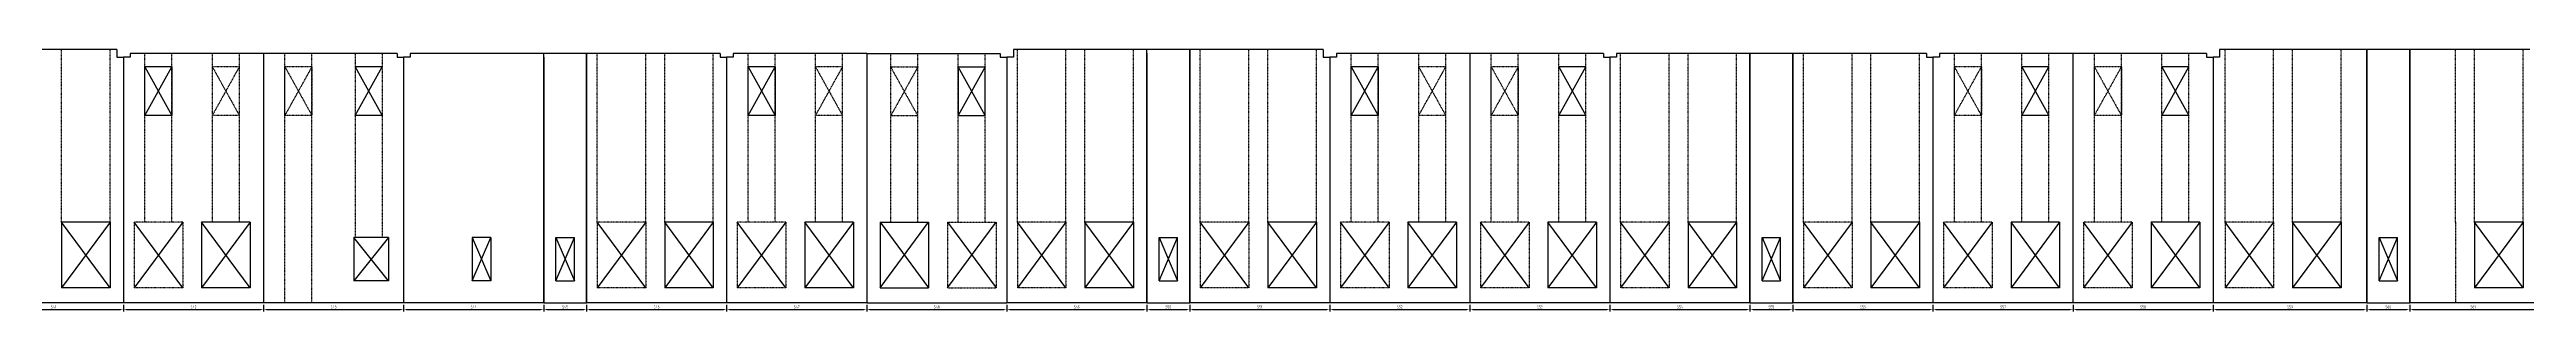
# Model space of a CAD drawing. Header units: inches. Extents: x -10781 to 50822, y -3854 to 38989.
# Drawn here: x 10683 to 16187, y 27182 to 27765 of the extents above; entities that cross this region are included whole.
import ezdxf

# ---------------------------------------------------------------- set-up
doc = ezdxf.new("R2010")
doc.units = ezdxf.units.IN
doc.header["$LTSCALE"] = 0.025
doc.header["$MEASUREMENT"] = 0
doc.linetypes.add('HIDDEN', pattern=[6, 3, -3])
doc.layers.get('Defpoints').update_dxf_attribs({"linetype": 'CONTINUOUS'})
for name, color, linetype in [('0-35', 3, 'CONTINUOUS'), ('0-50', 10, 'CONTINUOUS'), ('hidden', 7, 'HIDDEN')]:
    doc.layers.add(name, color=color, linetype=linetype)
doc.styles.add('AR', font='ARCHQUIK.shx', dxfattribs={"width": 0.8})
doc.dimstyles.new('CADS_DIM_48', dxfattribs={"dimscale": 48, "dimtxt": 0.09375, "dimasz": 0.09375, "dimexe": 0.0625, "dimexo": 0.0625, "dimgap": 0.09375, "dimtad": 0, "dimtih": 1, "dimtoh": 1, "dimzin": 1, "dimdsep": 46, "dimlunit": 4, "dimtxsty": 'AR', "dimblk": 'CLOSED', "dimcen": 0.1875, "dimadec": 0, "dimazin": 0, "dimtfac": 1, "dimtofl": 0, "dimtmove": 0, "dimatfit": 1, "dimldrblk": 'DOTBLANK', "dimfxl": 1, "dimtzin": 0, "dimarcsym": 0})

# ---------------------------------------------------------------- blocks, each defined once
blk = doc.blocks.new('*D333')
at = {"layer": '0-35', "color": 0, "lineweight": -2, "transparency": 16777216}
for p, q in [((10535.8, 27197.1), (10535.8, 27182.4)), ((10847.1, 27197.1), (10847.1, 27182.4)), ((10542.6, 27186.9), (10840.3, 27186.9))]:
    blk.add_line(p, q, dxfattribs=at)
at = {"layer": '0-35', "color": 0, "transparency": 16777216}
for points in [[(10542.6, 27188), (10542.6, 27185.8), (10535.8, 27186.9)], [(10840.3, 27188), (10840.3, 27185.8), (10847.1, 27186.9)]]:
    blk.add_solid(points, dxfattribs=at)
at = {"layer": 'Defpoints', "color": 0, "transparency": 16777216}
for p in [(10535.8, 27201.6), (10847.1, 27201.6), (10847.1, 27186.9)]:
    blk.add_point(p, dxfattribs=at)
at = {"layer": '0-35', "color": 0, "transparency": 16777216, "insert": (10691.4, 27192.5), "char_height": 6.75, "attachment_point": 5, "style": 'AR'}
blk.add_mtext('S41', dxfattribs=at)
blk = doc.blocks.new('_DotBlank')
at = {"layer": '0-35', "color": 0, "lineweight": -2}
blk.add_line((-0.5, 0), (-1, 0), dxfattribs=at)
blk.add_circle((0, 0), 0.5, dxfattribs=at)
blk = doc.blocks.new('*D334')
at = {"layer": '0-35', "color": 0, "lineweight": -2, "transparency": 16777216}
for p, q in [((10847.1, 27197.1), (10847.1, 27182.4)), ((11158.3, 27197.1), (11158.3, 27182.4)), ((10853.8, 27186.9), (11151.6, 27186.9))]:
    blk.add_line(p, q, dxfattribs=at)
at = {"layer": '0-35', "color": 0, "transparency": 16777216}
for points in [[(10853.8, 27188), (10853.8, 27185.8), (10847.1, 27186.9)], [(11151.6, 27188), (11151.6, 27185.8), (11158.3, 27186.9)]]:
    blk.add_solid(points, dxfattribs=at)
at = {"layer": 'Defpoints', "color": 0, "transparency": 16777216}
for p in [(10847.1, 27201.6), (11158.3, 27201.6), (11158.3, 27186.9)]:
    blk.add_point(p, dxfattribs=at)
at = {"layer": '0-35', "color": 0, "transparency": 16777216, "insert": (11002.7, 27192.5), "char_height": 6.75, "attachment_point": 5, "style": 'AR'}
blk.add_mtext('S42', dxfattribs=at)
blk = doc.blocks.new('*D335')
at = {"layer": '0-35', "color": 0, "lineweight": -2, "transparency": 16777216}
for p, q in [((11158.3, 27197.1), (11158.3, 27182.4)), ((11469.6, 27197.1), (11469.6, 27182.4)), ((11165.1, 27186.9), (11462.8, 27186.9))]:
    blk.add_line(p, q, dxfattribs=at)
at = {"layer": '0-35', "color": 0, "transparency": 16777216}
for points in [[(11165.1, 27188), (11165.1, 27185.8), (11158.3, 27186.9)], [(11462.8, 27188), (11462.8, 27185.8), (11469.6, 27186.9)]]:
    blk.add_solid(points, dxfattribs=at)
at = {"layer": 'Defpoints', "color": 0, "transparency": 16777216}
for p in [(11158.3, 27201.6), (11469.6, 27201.6), (11469.6, 27186.9)]:
    blk.add_point(p, dxfattribs=at)
at = {"layer": '0-35', "color": 0, "transparency": 16777216, "insert": (11313.9, 27192.5), "char_height": 6.75, "attachment_point": 5, "style": 'AR'}
blk.add_mtext('S43', dxfattribs=at)
blk = doc.blocks.new('*D336')
at = {"layer": '0-35', "color": 0, "lineweight": -2, "transparency": 16777216}
for p, q in [((11469.6, 27197.1), (11469.6, 27182.4)), ((11780.8, 27197.1), (11780.8, 27182.4)), ((11476.3, 27186.9), (11774.1, 27186.9))]:
    blk.add_line(p, q, dxfattribs=at)
at = {"layer": '0-35', "color": 0, "transparency": 16777216}
for points in [[(11476.3, 27188), (11476.3, 27185.8), (11469.6, 27186.9)], [(11774.1, 27188), (11774.1, 27185.8), (11780.8, 27186.9)]]:
    blk.add_solid(points, dxfattribs=at)
at = {"layer": 'Defpoints', "color": 0, "transparency": 16777216}
for p in [(11469.6, 27201.6), (11780.8, 27201.6), (11780.8, 27186.9)]:
    blk.add_point(p, dxfattribs=at)
at = {"layer": '0-35', "color": 0, "transparency": 16777216, "insert": (11625.2, 27192.5), "char_height": 6.75, "attachment_point": 5, "style": 'AR'}
blk.add_mtext('S44', dxfattribs=at)
blk = doc.blocks.new('*D337')
at = {"layer": '0-35', "color": 0, "lineweight": -2, "transparency": 16777216}
for p, q in [((11780.8, 27197.1), (11780.8, 27182.4)), ((11876.1, 27197.1), (11876.1, 27182.4)), ((11787.6, 27186.9), (11869.3, 27186.9))]:
    blk.add_line(p, q, dxfattribs=at)
at = {"layer": '0-35', "color": 0, "transparency": 16777216}
for points in [[(11787.6, 27188), (11787.6, 27185.8), (11780.8, 27186.9)], [(11869.3, 27188), (11869.3, 27185.8), (11876.1, 27186.9)]]:
    blk.add_solid(points, dxfattribs=at)
at = {"layer": 'Defpoints', "color": 0, "transparency": 16777216}
for p in [(11780.8, 27201.6), (11876.1, 27201.6), (11876.1, 27186.9)]:
    blk.add_point(p, dxfattribs=at)
at = {"layer": '0-35', "color": 0, "transparency": 16777216, "insert": (11828.4, 27192.5), "char_height": 6.75, "attachment_point": 5, "style": 'AR'}
blk.add_mtext('S45', dxfattribs=at)
blk = doc.blocks.new('*D338')
at = {"layer": '0-35', "color": 0, "lineweight": -2, "transparency": 16777216}
for p, q in [((11876.1, 27197.1), (11876.1, 27182.4)), ((12187.3, 27197.1), (12187.3, 27182.4)), ((11882.8, 27186.9), (12180.6, 27186.9))]:
    blk.add_line(p, q, dxfattribs=at)
at = {"layer": '0-35', "color": 0, "transparency": 16777216}
for points in [[(11882.8, 27188), (11882.8, 27185.8), (11876.1, 27186.9)], [(12180.6, 27188), (12180.6, 27185.8), (12187.3, 27186.9)]]:
    blk.add_solid(points, dxfattribs=at)
at = {"layer": 'Defpoints', "color": 0, "transparency": 16777216}
for p in [(11876.1, 27201.6), (12187.3, 27201.6), (12187.3, 27186.9)]:
    blk.add_point(p, dxfattribs=at)
at = {"layer": '0-35', "color": 0, "transparency": 16777216, "insert": (12031.7, 27192.5), "char_height": 6.75, "attachment_point": 5, "style": 'AR'}
blk.add_mtext('S46', dxfattribs=at)
blk = doc.blocks.new('*D339')
at = {"layer": '0-35', "color": 0, "lineweight": -2, "transparency": 16777216}
for p, q in [((12187.3, 27197.1), (12187.3, 27182.4)), ((12498.6, 27197.1), (12498.6, 27182.4)), ((12194.1, 27186.9), (12491.8, 27186.9))]:
    blk.add_line(p, q, dxfattribs=at)
at = {"layer": '0-35', "color": 0, "transparency": 16777216}
for points in [[(12194.1, 27188), (12194.1, 27185.8), (12187.3, 27186.9)], [(12491.8, 27188), (12491.8, 27185.8), (12498.6, 27186.9)]]:
    blk.add_solid(points, dxfattribs=at)
at = {"layer": 'Defpoints', "color": 0, "transparency": 16777216}
for p in [(12187.3, 27201.6), (12498.6, 27201.6), (12498.6, 27186.9)]:
    blk.add_point(p, dxfattribs=at)
at = {"layer": '0-35', "color": 0, "transparency": 16777216, "insert": (12342.9, 27192.5), "char_height": 6.75, "attachment_point": 5, "style": 'AR'}
blk.add_mtext('S47', dxfattribs=at)
blk = doc.blocks.new('*D340')
at = {"layer": '0-35', "color": 0, "lineweight": -2, "transparency": 16777216}
for p, q in [((12498.6, 27197.1), (12498.6, 27182.4)), ((12809.8, 27197.1), (12809.8, 27182.4)), ((12505.3, 27186.9), (12803.1, 27186.9))]:
    blk.add_line(p, q, dxfattribs=at)
at = {"layer": '0-35', "color": 0, "transparency": 16777216}
for points in [[(12505.3, 27188), (12505.3, 27185.8), (12498.6, 27186.9)], [(12803.1, 27188), (12803.1, 27185.8), (12809.8, 27186.9)]]:
    blk.add_solid(points, dxfattribs=at)
at = {"layer": 'Defpoints', "color": 0, "transparency": 16777216}
for p in [(12498.6, 27201.6), (12809.8, 27201.6), (12809.8, 27186.9)]:
    blk.add_point(p, dxfattribs=at)
at = {"layer": '0-35', "color": 0, "transparency": 16777216, "insert": (12654.2, 27192.5), "char_height": 6.75, "attachment_point": 5, "style": 'AR'}
blk.add_mtext('S48', dxfattribs=at)
blk = doc.blocks.new('*D341')
at = {"layer": '0-35', "color": 0, "lineweight": -2, "transparency": 16777216}
for p, q in [((12809.8, 27197.1), (12809.8, 27182.4)), ((13121.1, 27197.1), (13121.1, 27182.4)), ((12816.6, 27186.9), (13114.3, 27186.9))]:
    blk.add_line(p, q, dxfattribs=at)
at = {"layer": '0-35', "color": 0, "transparency": 16777216}
for points in [[(12816.6, 27188), (12816.6, 27185.8), (12809.8, 27186.9)], [(13114.3, 27188), (13114.3, 27185.8), (13121.1, 27186.9)]]:
    blk.add_solid(points, dxfattribs=at)
at = {"layer": 'Defpoints', "color": 0, "transparency": 16777216}
for p in [(12809.8, 27201.6), (13121.1, 27201.6), (13121.1, 27186.9)]:
    blk.add_point(p, dxfattribs=at)
at = {"layer": '0-35', "color": 0, "transparency": 16777216, "insert": (12965.4, 27192.5), "char_height": 6.75, "attachment_point": 5, "style": 'AR'}
blk.add_mtext('S49', dxfattribs=at)
blk = doc.blocks.new('*D342')
at = {"layer": '0-35', "color": 0, "lineweight": -2, "transparency": 16777216}
for p, q in [((13121.1, 27197.1), (13121.1, 27182.4)), ((13216.3, 27197.1), (13216.3, 27182.4)), ((13127.8, 27186.9), (13209.6, 27186.9))]:
    blk.add_line(p, q, dxfattribs=at)
at = {"layer": '0-35', "color": 0, "transparency": 16777216}
for points in [[(13127.8, 27188), (13127.8, 27185.8), (13121.1, 27186.9)], [(13209.6, 27188), (13209.6, 27185.8), (13216.3, 27186.9)]]:
    blk.add_solid(points, dxfattribs=at)
at = {"layer": 'Defpoints', "color": 0, "transparency": 16777216}
for p in [(13121.1, 27201.6), (13216.3, 27201.6), (13216.3, 27186.9)]:
    blk.add_point(p, dxfattribs=at)
at = {"layer": '0-35', "color": 0, "transparency": 16777216, "insert": (13168.7, 27192.5), "char_height": 6.75, "attachment_point": 5, "style": 'AR'}
blk.add_mtext('S50', dxfattribs=at)
blk = doc.blocks.new('*D343')
at = {"layer": '0-35', "color": 0, "lineweight": -2, "transparency": 16777216}
for p, q in [((13216.3, 27197.1), (13216.3, 27182.4)), ((13527.6, 27197.1), (13527.6, 27182.4)), ((13223.1, 27186.9), (13520.8, 27186.9))]:
    blk.add_line(p, q, dxfattribs=at)
at = {"layer": '0-35', "color": 0, "transparency": 16777216}
for points in [[(13223.1, 27188), (13223.1, 27185.8), (13216.3, 27186.9)], [(13520.8, 27188), (13520.8, 27185.8), (13527.6, 27186.9)]]:
    blk.add_solid(points, dxfattribs=at)
at = {"layer": 'Defpoints', "color": 0, "transparency": 16777216}
for p in [(13216.3, 27201.6), (13527.6, 27201.6), (13527.6, 27186.9)]:
    blk.add_point(p, dxfattribs=at)
at = {"layer": '0-35', "color": 0, "transparency": 16777216, "insert": (13371.9, 27192.5), "char_height": 6.75, "attachment_point": 5, "style": 'AR'}
blk.add_mtext('S51', dxfattribs=at)
blk = doc.blocks.new('*D344')
at = {"layer": '0-35', "color": 0, "lineweight": -2, "transparency": 16777216}
for p, q in [((13527.6, 27197.1), (13527.6, 27182.4)), ((13838.8, 27197.1), (13838.8, 27182.4)), ((13534.3, 27186.9), (13832.1, 27186.9))]:
    blk.add_line(p, q, dxfattribs=at)
at = {"layer": '0-35', "color": 0, "transparency": 16777216}
for points in [[(13534.3, 27188), (13534.3, 27185.8), (13527.6, 27186.9)], [(13832.1, 27188), (13832.1, 27185.8), (13838.8, 27186.9)]]:
    blk.add_solid(points, dxfattribs=at)
at = {"layer": 'Defpoints', "color": 0, "transparency": 16777216}
for p in [(13527.6, 27201.6), (13838.8, 27201.6), (13838.8, 27186.9)]:
    blk.add_point(p, dxfattribs=at)
at = {"layer": '0-35', "color": 0, "transparency": 16777216, "insert": (13683.2, 27192.5), "char_height": 6.75, "attachment_point": 5, "style": 'AR'}
blk.add_mtext('S52', dxfattribs=at)
blk = doc.blocks.new('*D345')
at = {"layer": '0-35', "color": 0, "lineweight": -2, "transparency": 16777216}
for p, q in [((13838.8, 27197.1), (13838.8, 27182.4)), ((14150.1, 27197.1), (14150.1, 27182.4)), ((13845.6, 27186.9), (14143.3, 27186.9))]:
    blk.add_line(p, q, dxfattribs=at)
at = {"layer": '0-35', "color": 0, "transparency": 16777216}
for points in [[(13845.6, 27188), (13845.6, 27185.8), (13838.8, 27186.9)], [(14143.3, 27188), (14143.3, 27185.8), (14150.1, 27186.9)]]:
    blk.add_solid(points, dxfattribs=at)
at = {"layer": 'Defpoints', "color": 0, "transparency": 16777216}
for p in [(13838.8, 27201.6), (14150.1, 27201.6), (14150.1, 27186.9)]:
    blk.add_point(p, dxfattribs=at)
at = {"layer": '0-35', "color": 0, "transparency": 16777216, "insert": (13994.4, 27192.5), "char_height": 6.75, "attachment_point": 5, "style": 'AR'}
blk.add_mtext('S53', dxfattribs=at)
blk = doc.blocks.new('*D346')
at = {"layer": '0-35', "color": 0, "lineweight": -2, "transparency": 16777216}
for p, q in [((14150.1, 27197.1), (14150.1, 27182.4)), ((14461.3, 27197.1), (14461.3, 27182.4)), ((14156.8, 27186.9), (14454.6, 27186.9))]:
    blk.add_line(p, q, dxfattribs=at)
at = {"layer": '0-35', "color": 0, "transparency": 16777216}
for points in [[(14156.8, 27188), (14156.8, 27185.8), (14150.1, 27186.9)], [(14454.6, 27188), (14454.6, 27185.8), (14461.3, 27186.9)]]:
    blk.add_solid(points, dxfattribs=at)
at = {"layer": 'Defpoints', "color": 0, "transparency": 16777216}
for p in [(14150.1, 27201.6), (14461.3, 27201.6), (14461.3, 27186.9)]:
    blk.add_point(p, dxfattribs=at)
at = {"layer": '0-35', "color": 0, "transparency": 16777216, "insert": (14305.7, 27192.5), "char_height": 6.75, "attachment_point": 5, "style": 'AR'}
blk.add_mtext('S54', dxfattribs=at)
blk = doc.blocks.new('*D347')
at = {"layer": '0-35', "color": 0, "lineweight": -2, "transparency": 16777216}
for p, q in [((14461.3, 27197.1), (14461.3, 27182.4)), ((14556.6, 27197.1), (14556.6, 27182.4)), ((14468.1, 27186.9), (14549.8, 27186.9))]:
    blk.add_line(p, q, dxfattribs=at)
at = {"layer": '0-35', "color": 0, "transparency": 16777216}
for points in [[(14468.1, 27188), (14468.1, 27185.8), (14461.3, 27186.9)], [(14549.8, 27188), (14549.8, 27185.8), (14556.6, 27186.9)]]:
    blk.add_solid(points, dxfattribs=at)
at = {"layer": 'Defpoints', "color": 0, "transparency": 16777216}
for p in [(14461.3, 27201.6), (14556.6, 27201.6), (14556.6, 27186.9)]:
    blk.add_point(p, dxfattribs=at)
at = {"layer": '0-35', "color": 0, "transparency": 16777216, "insert": (14508.9, 27192.5), "char_height": 6.75, "attachment_point": 5, "style": 'AR'}
blk.add_mtext('S55', dxfattribs=at)
blk = doc.blocks.new('*D348')
at = {"layer": '0-35', "color": 0, "lineweight": -2, "transparency": 16777216}
for p, q in [((14556.6, 27197.1), (14556.6, 27182.4)), ((14867.8, 27197.1), (14867.8, 27182.4)), ((14563.3, 27186.9), (14861.1, 27186.9))]:
    blk.add_line(p, q, dxfattribs=at)
at = {"layer": '0-35', "color": 0, "transparency": 16777216}
for points in [[(14563.3, 27188), (14563.3, 27185.8), (14556.6, 27186.9)], [(14861.1, 27188), (14861.1, 27185.8), (14867.8, 27186.9)]]:
    blk.add_solid(points, dxfattribs=at)
at = {"layer": 'Defpoints', "color": 0, "transparency": 16777216}
for p in [(14556.6, 27201.6), (14867.8, 27201.6), (14867.8, 27186.9)]:
    blk.add_point(p, dxfattribs=at)
at = {"layer": '0-35', "color": 0, "transparency": 16777216, "insert": (14712.2, 27192.5), "char_height": 6.75, "attachment_point": 5, "style": 'AR'}
blk.add_mtext('S56', dxfattribs=at)
blk = doc.blocks.new('*D349')
at = {"layer": '0-35', "color": 0, "lineweight": -2, "transparency": 16777216}
for p, q in [((14867.8, 27197.1), (14867.8, 27182.4)), ((15179.1, 27197.1), (15179.1, 27182.4)), ((14874.6, 27186.9), (15172.3, 27186.9))]:
    blk.add_line(p, q, dxfattribs=at)
at = {"layer": '0-35', "color": 0, "transparency": 16777216}
for points in [[(14874.6, 27188), (14874.6, 27185.8), (14867.8, 27186.9)], [(15172.3, 27188), (15172.3, 27185.8), (15179.1, 27186.9)]]:
    blk.add_solid(points, dxfattribs=at)
at = {"layer": 'Defpoints', "color": 0, "transparency": 16777216}
for p in [(14867.8, 27201.6), (15179.1, 27201.6), (15179.1, 27186.9)]:
    blk.add_point(p, dxfattribs=at)
at = {"layer": '0-35', "color": 0, "transparency": 16777216, "insert": (15023.4, 27192.5), "char_height": 6.75, "attachment_point": 5, "style": 'AR'}
blk.add_mtext('S57', dxfattribs=at)
blk = doc.blocks.new('*D350')
at = {"layer": '0-35', "color": 0, "lineweight": -2, "transparency": 16777216}
for p, q in [((15179.1, 27197.1), (15179.1, 27182.4)), ((15490.3, 27197.1), (15490.3, 27182.4)), ((15185.8, 27186.9), (15483.6, 27186.9))]:
    blk.add_line(p, q, dxfattribs=at)
at = {"layer": '0-35', "color": 0, "transparency": 16777216}
for points in [[(15185.8, 27188), (15185.8, 27185.8), (15179.1, 27186.9)], [(15483.6, 27188), (15483.6, 27185.8), (15490.3, 27186.9)]]:
    blk.add_solid(points, dxfattribs=at)
at = {"layer": 'Defpoints', "color": 0, "transparency": 16777216}
for p in [(15179.1, 27201.6), (15490.3, 27201.6), (15490.3, 27186.9)]:
    blk.add_point(p, dxfattribs=at)
at = {"layer": '0-35', "color": 0, "transparency": 16777216, "insert": (15334.7, 27192.5), "char_height": 6.75, "attachment_point": 5, "style": 'AR'}
blk.add_mtext('S58', dxfattribs=at)
blk = doc.blocks.new('*D351')
at = {"layer": '0-35', "color": 0, "lineweight": -2, "transparency": 16777216}
for p, q in [((15490.3, 27197.1), (15490.3, 27182.4)), ((15831.9, 27197.1), (15831.9, 27182.4)), ((15497.1, 27186.9), (15825.2, 27186.9))]:
    blk.add_line(p, q, dxfattribs=at)
at = {"layer": '0-35', "color": 0, "transparency": 16777216}
for points in [[(15497.1, 27188), (15497.1, 27185.8), (15490.3, 27186.9)], [(15825.2, 27188), (15825.2, 27185.8), (15831.9, 27186.9)]]:
    blk.add_solid(points, dxfattribs=at)
at = {"layer": 'Defpoints', "color": 0, "transparency": 16777216}
for p in [(15490.3, 27201.6), (15831.9, 27201.6), (15831.9, 27186.9)]:
    blk.add_point(p, dxfattribs=at)
at = {"layer": '0-35', "color": 0, "transparency": 16777216, "insert": (15661.1, 27192.5), "char_height": 6.75, "attachment_point": 5, "style": 'AR'}
blk.add_mtext('S59', dxfattribs=at)
blk = doc.blocks.new('*D352')
at = {"layer": '0-35', "color": 0, "lineweight": -2, "transparency": 16777216}
for p, q in [((15831.9, 27197.1), (15831.9, 27182.4)), ((15927.2, 27197.1), (15927.2, 27182.4)), ((15838.7, 27186.9), (15920.4, 27186.9))]:
    blk.add_line(p, q, dxfattribs=at)
at = {"layer": '0-35', "color": 0, "transparency": 16777216}
for points in [[(15838.7, 27188), (15838.7, 27185.8), (15831.9, 27186.9)], [(15920.4, 27188), (15920.4, 27185.8), (15927.2, 27186.9)]]:
    blk.add_solid(points, dxfattribs=at)
at = {"layer": 'Defpoints', "color": 0, "transparency": 16777216}
for p in [(15831.9, 27201.6), (15927.2, 27201.6), (15927.2, 27186.9)]:
    blk.add_point(p, dxfattribs=at)
at = {"layer": '0-35', "color": 0, "transparency": 16777216, "insert": (15879.6, 27192.5), "char_height": 6.75, "attachment_point": 5, "style": 'AR'}
blk.add_mtext('S60', dxfattribs=at)
blk = doc.blocks.new('*D353')
at = {"layer": '0-35', "color": 0, "lineweight": -2, "transparency": 16777216}
for p, q in [((15927.2, 27197.1), (15927.2, 27182.4)), ((16208.8, 27197.1), (16208.8, 27182.4)), ((15933.9, 27186.9), (16202.1, 27186.9))]:
    blk.add_line(p, q, dxfattribs=at)
at = {"layer": '0-35', "color": 0, "transparency": 16777216}
for points in [[(15933.9, 27188), (15933.9, 27185.8), (15927.2, 27186.9)], [(16202.1, 27188), (16202.1, 27185.8), (16208.8, 27186.9)]]:
    blk.add_solid(points, dxfattribs=at)
at = {"layer": 'Defpoints', "color": 0, "transparency": 16777216}
for p in [(15927.2, 27201.6), (16208.8, 27201.6), (16208.8, 27186.9)]:
    blk.add_point(p, dxfattribs=at)
at = {"layer": '0-35', "color": 0, "transparency": 16777216, "insert": (16068, 27192.5), "char_height": 6.75, "attachment_point": 5, "style": 'AR'}
blk.add_mtext('S61', dxfattribs=at)

msp = doc.modelspace()

# ---------------------------------------------------------------- linework, layer by layer
at = {"layer": '0-35'}
for p, q in [((10832.42733, 27764.58428), (10535.80233, 27764.58428)), ((10832.42733, 27764.58428), (10832.42733, 27747.58428)), ((10832.42733, 27747.58428), (10847.05233, 27747.58428)), ((10847.05233, 27747.58428), (10847.05233, 27201.58428)), ((10847.05233, 27747.58428), (10847.05233, 27201.58428)), ((10861.67733, 27747.58428), (10847.05233, 27747.58428)), ((11158.30233, 27755.58428), (10861.67733, 27755.58428)), ((10861.67733, 27755.58428), (10861.67733, 27747.58428)), ((11158.30233, 27755.58428), (11158.30233, 27201.58428)), ((11158.30233, 27755.58428), (11158.30233, 27201.58428)), ((11454.92733, 27755.58428), (11158.30233, 27755.58428)), ((11454.92733, 27755.58428), (11454.92733, 27747.58428)), ((11454.92733, 27747.58428), (11469.55233, 27747.58428)), ((11469.55233, 27747.58428), (11469.55233, 27201.58428)), ((11469.55233, 27747.58428), (11469.55233, 27201.58428)), ((11484.17733, 27747.58428), (11469.55233, 27747.58428)), ((11780.80233, 27755.58428), (11484.17733, 27755.58428)), ((11484.17733, 27755.58428), (11484.17733, 27747.58428)), ((11780.80233, 27201.58428), (11780.80233, 27755.58428)), ((11876.05233, 27755.58428), (11780.80233, 27755.58428)), ((11780.80233, 27747.58428), (11780.80233, 27201.58428)), ((11876.05233, 27201.58428), (11876.05233, 27755.58428)), ((11876.05233, 27755.58428), (11876.05233, 27201.58428)), ((12172.67733, 27755.58428), (11876.05233, 27755.58428)), ((12172.67733, 27755.58428), (12172.67733, 27747.58428)), ((12172.67733, 27747.58428), (12187.30233, 27747.58428)), ((12187.30233, 27747.58428), (12187.30233, 27201.58428)), ((12201.92733, 27747.58428), (12187.30233, 27747.58428)), ((12187.30233, 27747.58428), (12187.30233, 27201.58428)), ((12498.55233, 27755.58428), (12201.92733, 27755.58428)), ((12201.92733, 27755.58428), (12201.92733, 27747.58428)), ((12498.55233, 27755.58428), (12498.55233, 27201.58428)), ((12498.55233, 27755.58428), (12498.55233, 27201.58428)), ((12498.55233, 27755.58428), (12795.17733, 27755.58428)), ((12795.17733, 27755.58428), (12795.17733, 27747.58428)), ((12795.17733, 27747.58428), (12809.80233, 27747.58428)), ((12809.80233, 27747.58428), (12809.80233, 27201.58428)), ((12809.80233, 27747.58428), (12809.80233, 27201.58428)), ((12824.42733, 27747.58428), (12809.80233, 27747.58428)), ((13121.05233, 27764.58428), (12824.42733, 27764.58428)), ((12824.42733, 27764.58428), (12824.42733, 27747.58428)), ((13121.05233, 27201.58428), (13121.05233, 27764.58428)), ((13216.30233, 27764.58428), (13121.05233, 27764.58428)), ((13121.05233, 27756.58428), (13121.05233, 27201.58428)), ((13216.30233, 27201.58428), (13216.30233, 27764.58428)), ((13216.30233, 27764.58428), (13216.30233, 27201.58428)), ((13512.92733, 27764.58428), (13216.30233, 27764.58428)), ((13512.92733, 27764.58428), (13512.92733, 27747.58428)), ((13512.92733, 27747.58428), (13527.55233, 27747.58428)), ((13527.55233, 27747.58428), (13527.55233, 27201.58428)), ((13542.17733, 27747.58428), (13527.55233, 27747.58428)), ((13527.55233, 27747.58428), (13527.55233, 27201.58428)), ((13838.80233, 27755.58428), (13542.17733, 27755.58428)), ((13542.17733, 27755.58428), (13542.17733, 27747.58428)), ((13838.80233, 27755.58428), (13838.80233, 27201.58428)), ((13838.80233, 27755.58428), (13838.80233, 27201.58428)), ((14135.42733, 27755.58428), (13838.80233, 27755.58428)), ((14135.42733, 27755.58428), (14135.42733, 27747.58428)), ((14135.42733, 27747.58428), (14150.05233, 27747.58428)), ((14150.05233, 27747.58428), (14150.05233, 27201.58428)), ((14150.05233, 27747.58428), (14150.05233, 27201.58428)), ((14164.67733, 27747.58428), (14150.05233, 27747.58428)), ((14461.30233, 27755.58428), (14164.67733, 27755.58428)), ((14164.67733, 27755.58428), (14164.67733, 27747.58428)), ((14461.30233, 27755.58428), (14461.30233, 27201.58428)), ((14461.30233, 27201.58428), (14461.30233, 27755.58428)), ((14556.55233, 27755.58428), (14461.30233, 27755.58428)), ((14556.55233, 27201.58428), (14556.55233, 27755.58428)), ((14556.55233, 27755.58428), (14556.55233, 27201.58428)), ((14853.17733, 27755.58428), (14556.55233, 27755.58428)), ((14853.17733, 27755.58428), (14853.17733, 27747.58428)), ((14853.17733, 27747.58428), (14867.80233, 27747.58428)), ((14867.80233, 27747.58428), (14867.80233, 27201.58428)), ((14867.80233, 27747.58428), (14867.80233, 27201.58428)), ((14882.42733, 27747.58428), (14867.80233, 27747.58428)), ((15179.05233, 27755.58428), (14882.42733, 27755.58428)), ((14882.42733, 27755.58428), (14882.42733, 27747.58428)), ((15179.05233, 27755.58428), (15179.05233, 27201.58428)), ((15179.05233, 27755.58428), (15179.05233, 27201.58428)), ((15475.67733, 27755.58428), (15179.05233, 27755.58428)), ((15475.67733, 27755.58428), (15475.67733, 27747.58428)), ((15475.67733, 27747.58428), (15490.30233, 27747.58428)), ((15490.30233, 27747.58428), (15490.30233, 27201.58428)), ((15490.30233, 27747.58428), (15490.30233, 27201.58428)), ((15504.92733, 27747.58428), (15490.30233, 27747.58428)), ((15831.92733, 27764.58428), (15504.92733, 27764.58428)), ((15504.92733, 27764.58428), (15504.92733, 27747.58428)), ((15831.92733, 27764.58428), (15831.92733, 27201.58428)), ((15831.92733, 27201.58428), (15831.92733, 27764.58428)), ((15927.17733, 27764.58428), (15831.92733, 27764.58428)), ((15927.17733, 27201.58428), (15927.17733, 27764.58428)), ((15927.17733, 27764.58428), (15927.17733, 27201.58428)), ((16194.17733, 27764.58428), (15927.17733, 27764.58428)), ((10954.67733, 27725.83428), (10894.67733, 27725.83428)), ((10894.67733, 27725.83428), (10954.67733, 27617.83428)), ((10894.67733, 27617.83428), (10954.67733, 27725.83428)), ((10894.67733, 27617.83428), (10894.67733, 27725.83428)), ((10954.67733, 27725.83428), (10954.67733, 27617.83428)), ((11421.92733, 27725.83428), (11361.92733, 27725.83428)), ((11361.92733, 27725.83428), (11421.92733, 27617.83428)), ((11361.92733, 27617.83428), (11421.92733, 27725.83428)), ((12294.92733, 27725.83428), (12234.92733, 27725.83428)), ((12234.92733, 27725.83428), (12294.92733, 27617.83428)), ((12234.92733, 27617.83428), (12294.92733, 27725.83428)), ((12234.92733, 27617.83428), (12234.92733, 27725.83428)), ((12294.92733, 27725.83428), (12294.92733, 27617.83428)), ((12702.17733, 27725.83428), (12762.17733, 27725.83428)), ((12762.17733, 27725.83428), (12702.17733, 27617.83428)), ((12762.17733, 27617.83428), (12702.17733, 27725.83428)), ((12702.17733, 27725.83428), (12702.17733, 27617.83428)), ((12762.17733, 27617.83428), (12762.17733, 27725.83428)), ((13635.17733, 27725.83428), (13575.17733, 27725.83428)), ((13575.17733, 27725.83428), (13635.17733, 27617.83428)), ((13575.17733, 27617.83428), (13635.17733, 27725.83428)), ((13575.17733, 27617.83428), (13575.17733, 27725.83428)), ((13635.17733, 27725.83428), (13635.17733, 27617.83428)), ((14096.42733, 27725.83428), (14036.42733, 27725.83428)), ((14036.42733, 27725.83428), (14096.42733, 27617.83428)), ((14036.42733, 27617.83428), (14096.42733, 27725.83428)), ((15125.42733, 27725.83428), (15065.42733, 27725.83428)), ((15065.42733, 27725.83428), (15125.42733, 27617.83428)), ((15065.42733, 27617.83428), (15125.42733, 27725.83428)), ((15436.67733, 27725.83428), (15376.67733, 27725.83428)), ((15376.67733, 27725.83428), (15436.67733, 27617.83428)), ((15376.67733, 27617.83428), (15436.67733, 27725.83428)), ((10954.67733, 27617.83428), (10894.67733, 27617.83428)), ((11421.92733, 27617.83428), (11361.92733, 27617.83428)), ((12294.92733, 27617.83428), (12234.92733, 27617.83428)), ((12702.17733, 27617.83428), (12762.17733, 27617.83428)), ((13635.17733, 27617.83428), (13575.17733, 27617.83428)), ((14096.42733, 27617.83428), (14036.42733, 27617.83428)), ((15125.42733, 27617.83428), (15065.42733, 27617.83428)), ((15436.67733, 27617.83428), (15376.67733, 27617.83428)), ((10709.42733, 27380.58428), (10709.42733, 27234.58428)), ((10817.42733, 27380.58428), (10709.42733, 27380.58428)), ((10817.42733, 27380.58428), (10709.42733, 27234.58428)), ((10817.42733, 27234.58428), (10709.42733, 27380.58428)), ((10817.42733, 27380.58428), (10817.42733, 27234.58428)), ((11020.67733, 27380.58428), (11020.67733, 27234.58428)), ((11128.67733, 27380.58428), (11020.67733, 27380.58428)), ((11128.67733, 27380.58428), (11020.67733, 27234.58428)), ((11128.67733, 27234.58428), (11020.67733, 27380.58428)), ((11128.67733, 27380.58428), (11128.67733, 27234.58428)), ((12049.67733, 27380.58428), (12049.67733, 27234.58428)), ((12157.67733, 27380.58428), (12049.67733, 27380.58428)), ((12157.67733, 27380.58428), (12049.67733, 27234.58428)), ((12157.67733, 27234.58428), (12049.67733, 27380.58428)), ((12157.67733, 27380.58428), (12157.67733, 27234.58428)), ((12360.92733, 27380.58428), (12360.92733, 27234.58428)), ((12468.92733, 27380.58428), (12360.92733, 27380.58428)), ((12468.92733, 27380.58428), (12360.92733, 27234.58428)), ((12468.92733, 27234.58428), (12360.92733, 27380.58428)), ((12468.92733, 27380.58428), (12468.92733, 27234.58428)), ((12528.17733, 27380.58428), (12528.17733, 27234.58428)), ((12528.17733, 27380.58428), (12636.17733, 27380.58428)), ((12528.17733, 27380.58428), (12636.17733, 27234.58428)), ((12528.17733, 27234.58428), (12636.17733, 27380.58428)), ((12636.17733, 27380.58428), (12636.17733, 27234.58428)), ((12983.42733, 27380.58428), (12983.42733, 27234.58428)), ((13091.42733, 27380.58428), (12983.42733, 27380.58428)), ((13091.42733, 27380.58428), (12983.42733, 27234.58428)), ((13091.42733, 27234.58428), (12983.42733, 27380.58428)), ((13091.42733, 27380.58428), (13091.42733, 27234.58428)), ((13389.92733, 27380.58428), (13389.92733, 27234.58428)), ((13497.92733, 27380.58428), (13389.92733, 27380.58428)), ((13497.92733, 27380.58428), (13389.92733, 27234.58428)), ((13497.92733, 27234.58428), (13389.92733, 27380.58428)), ((13497.92733, 27380.58428), (13497.92733, 27234.58428)), ((13701.17733, 27380.58428), (13701.17733, 27234.58428)), ((13809.17733, 27380.58428), (13701.17733, 27380.58428)), ((13809.17733, 27380.58428), (13701.17733, 27234.58428)), ((13809.17733, 27234.58428), (13701.17733, 27380.58428)), ((13809.17733, 27380.58428), (13809.17733, 27234.58428)), ((14012.42733, 27380.58428), (14012.42733, 27234.58428)), ((14120.42733, 27380.58428), (14012.42733, 27380.58428)), ((14120.42733, 27380.58428), (14012.42733, 27234.58428)), ((14120.42733, 27234.58428), (14012.42733, 27380.58428)), ((14120.42733, 27380.58428), (14120.42733, 27234.58428)), ((14323.67733, 27380.58428), (14323.67733, 27234.58428)), ((14431.67733, 27380.58428), (14323.67733, 27380.58428)), ((14431.67733, 27380.58428), (14323.67733, 27234.58428)), ((14431.67733, 27234.58428), (14323.67733, 27380.58428)), ((14431.67733, 27380.58428), (14431.67733, 27234.58428)), ((14730.17733, 27380.58428), (14730.17733, 27234.58428)), ((14838.17733, 27380.58428), (14730.17733, 27380.58428)), ((14838.17733, 27380.58428), (14730.17733, 27234.58428)), ((14838.17733, 27234.58428), (14730.17733, 27380.58428)), ((14838.17733, 27380.58428), (14838.17733, 27234.58428)), ((15041.42733, 27380.58428), (15041.42733, 27234.58428)), ((15149.42733, 27380.58428), (15041.42733, 27380.58428)), ((15149.42733, 27380.58428), (15041.42733, 27234.58428)), ((15149.42733, 27234.58428), (15041.42733, 27380.58428)), ((15149.42733, 27380.58428), (15149.42733, 27234.58428)), ((15352.67733, 27380.58428), (15352.67733, 27234.58428)), ((15460.67733, 27380.58428), (15352.67733, 27380.58428)), ((15460.67733, 27380.58428), (15352.67733, 27234.58428)), ((15460.67733, 27234.58428), (15352.67733, 27380.58428)), ((15460.67733, 27380.58428), (15460.67733, 27234.58428)), ((15666.92733, 27380.58428), (15666.92733, 27234.58428)), ((15774.92733, 27380.58428), (15666.92733, 27380.58428)), ((15774.92733, 27380.58428), (15666.92733, 27234.58428)), ((15774.92733, 27234.58428), (15666.92733, 27380.58428)), ((15774.92733, 27380.58428), (15774.92733, 27234.58428)), ((16071.17733, 27380.58428), (16071.17733, 27234.58428)), ((16179.17733, 27380.58428), (16071.17733, 27380.58428)), ((16179.17733, 27380.58428), (16071.17733, 27234.58428)), ((16179.17733, 27234.58428), (16071.17733, 27380.58428)), ((16179.17733, 27380.58428), (16179.17733, 27234.58428)), ((11358.92733, 27347.08428), (11358.92733, 27250.58428)), ((11435.92733, 27347.08428), (11358.92733, 27347.08428)), ((11435.92733, 27347.08428), (11358.92733, 27250.58428)), ((11435.92733, 27250.58428), (11358.92733, 27347.08428)), ((11435.92733, 27347.08428), (11435.92733, 27250.58428)), ((11663.17733, 27347.08428), (11622.17733, 27347.08428)), ((11622.17733, 27347.08428), (11663.17733, 27250.58428)), ((11622.17733, 27250.58428), (11663.17733, 27347.08428)), ((11622.17733, 27347.08428), (11622.17733, 27250.58428)), ((11663.17733, 27347.08428), (11663.17733, 27250.58428)), ((11807.92733, 27250.58428), (11807.92733, 27347.08428)), ((11807.92733, 27347.08428), (11848.92733, 27347.08428)), ((11848.92733, 27250.58428), (11848.92733, 27347.08428)), ((13148.17733, 27250.58428), (13148.17733, 27347.08428)), ((13148.17733, 27347.08428), (13189.17733, 27347.08428)), ((13189.17733, 27250.58428), (13189.17733, 27347.08428)), ((14488.42733, 27250.58428), (14488.42733, 27347.08428)), ((14488.42733, 27347.08428), (14529.42733, 27347.08428)), ((14529.42733, 27250.58428), (14529.42733, 27347.08428)), ((15859.05233, 27250.58428), (15859.05233, 27347.08428)), ((15859.05233, 27347.08428), (15900.05233, 27347.08428)), ((15900.05233, 27250.58428), (15900.05233, 27347.08428)), ((11435.92733, 27250.58428), (11358.92733, 27250.58428)), ((11663.17733, 27250.58428), (11622.17733, 27250.58428)), ((11807.92733, 27250.58428), (11848.92733, 27250.58428)), ((13148.17733, 27250.58428), (13189.17733, 27250.58428)), ((14488.42733, 27250.58428), (14529.42733, 27250.58428)), ((15859.05233, 27250.58428), (15900.05233, 27250.58428)), ((10847.05233, 27201.58428), (10535.80233, 27201.58428)), ((10817.42733, 27234.58428), (10709.42733, 27234.58428)), ((11158.30233, 27201.58428), (10847.05233, 27201.58428)), ((11128.67733, 27234.58428), (11020.67733, 27234.58428)), ((11469.55233, 27201.58428), (11158.30233, 27201.58428)), ((11780.80233, 27201.58428), (11469.55233, 27201.58428)), ((11780.80233, 27201.58428), (11876.05233, 27201.58428)), ((12187.30233, 27201.58428), (11876.05233, 27201.58428)), ((12157.67733, 27234.58428), (12049.67733, 27234.58428)), ((12498.55233, 27201.58428), (12187.30233, 27201.58428)), ((12468.92733, 27234.58428), (12360.92733, 27234.58428)), ((12498.55233, 27201.58428), (12809.80233, 27201.58428)), ((12528.17733, 27234.58428), (12636.17733, 27234.58428)), ((13121.05233, 27201.58428), (12809.80233, 27201.58428)), ((13091.42733, 27234.58428), (12983.42733, 27234.58428)), ((13121.05233, 27201.58428), (13216.30233, 27201.58428)), ((13527.55233, 27201.58428), (13216.30233, 27201.58428)), ((13497.92733, 27234.58428), (13389.92733, 27234.58428)), ((13838.80233, 27201.58428), (13527.55233, 27201.58428)), ((13809.17733, 27234.58428), (13701.17733, 27234.58428)), ((14150.05233, 27201.58428), (13838.80233, 27201.58428)), ((14120.42733, 27234.58428), (14012.42733, 27234.58428)), ((14461.30233, 27201.58428), (14150.05233, 27201.58428)), ((14431.67733, 27234.58428), (14323.67733, 27234.58428)), ((14461.30233, 27201.58428), (14556.55233, 27201.58428)), ((14867.80233, 27201.58428), (14556.55233, 27201.58428)), ((14838.17733, 27234.58428), (14730.17733, 27234.58428)), ((15179.05233, 27201.58428), (14867.80233, 27201.58428)), ((15149.42733, 27234.58428), (15041.42733, 27234.58428)), ((15490.30233, 27201.58428), (15179.05233, 27201.58428)), ((15460.67733, 27234.58428), (15352.67733, 27234.58428)), ((15831.92733, 27201.58428), (15490.30233, 27201.58428)), ((15774.92733, 27234.58428), (15666.92733, 27234.58428)), ((15831.92733, 27201.58428), (15927.17733, 27201.58428)), ((16208.80233, 27201.58428), (15927.17733, 27201.58428)), ((16179.17733, 27234.58428), (16071.17733, 27234.58428))]:
    msp.add_line(p, q, dxfattribs=at)
at = {"layer": '0-50'}
for p, q in [((10978.67733, 27380.58428), (10870.67733, 27234.58428)), ((10978.67733, 27234.58428), (10870.67733, 27380.58428)), ((12007.67733, 27380.58428), (11899.67733, 27234.58428)), ((12007.67733, 27234.58428), (11899.67733, 27380.58428)), ((12318.92733, 27380.58428), (12210.92733, 27234.58428)), ((12318.92733, 27234.58428), (12210.92733, 27380.58428)), ((12678.17733, 27380.58428), (12786.17733, 27234.58428)), ((12678.17733, 27234.58428), (12786.17733, 27380.58428)), ((12941.42733, 27380.58428), (12833.42733, 27234.58428)), ((12941.42733, 27234.58428), (12833.42733, 27380.58428)), ((13347.92733, 27380.58428), (13239.92733, 27234.58428)), ((13347.92733, 27234.58428), (13239.92733, 27380.58428)), ((13659.17733, 27380.58428), (13551.17733, 27234.58428)), ((13659.17733, 27234.58428), (13551.17733, 27380.58428)), ((13970.42733, 27380.58428), (13862.42733, 27234.58428)), ((13970.42733, 27234.58428), (13862.42733, 27380.58428)), ((14281.67733, 27380.58428), (14173.67733, 27234.58428)), ((14281.67733, 27234.58428), (14173.67733, 27380.58428)), ((14688.17733, 27380.58428), (14580.17733, 27234.58428)), ((14688.17733, 27234.58428), (14580.17733, 27380.58428)), ((14999.42733, 27380.58428), (14891.42733, 27234.58428)), ((14999.42733, 27234.58428), (14891.42733, 27380.58428)), ((15310.67733, 27380.58428), (15202.67733, 27234.58428)), ((15310.67733, 27234.58428), (15202.67733, 27380.58428)), ((15624.92733, 27380.58428), (15516.92733, 27234.58428)), ((15624.92733, 27234.58428), (15516.92733, 27380.58428)), ((11807.92733, 27347.08428), (11848.92733, 27250.58428)), ((11807.92733, 27250.58428), (11848.92733, 27347.08428)), ((13148.17733, 27347.08428), (13189.17733, 27250.58428)), ((13148.17733, 27250.58428), (13189.17733, 27347.08428)), ((14488.42733, 27347.08428), (14529.42733, 27250.58428)), ((14488.42733, 27250.58428), (14529.42733, 27347.08428)), ((15859.05233, 27347.08428), (15900.05233, 27250.58428)), ((15859.05233, 27250.58428), (15900.05233, 27347.08428))]:
    msp.add_line(p, q, dxfattribs=at)
at = {"layer": 'hidden'}
for p, q in [((10709.42733, 27380.58428), (10709.42733, 27764.58428)), ((10817.42733, 27380.58428), (10817.42733, 27764.58428)), ((10894.67733, 27380.58428), (10894.67733, 27755.58428)), ((10954.67733, 27380.58428), (10954.67733, 27755.58428)), ((11044.67733, 27380.58428), (11044.67733, 27755.58428)), ((11104.67733, 27380.58428), (11104.67733, 27755.58428)), ((11205.92733, 27201.58428), (11205.92733, 27755.58428)), ((11265.92733, 27201.58428), (11265.92733, 27755.58428)), ((11361.92733, 27755.58428), (11361.92733, 27347.08428)), ((11421.92733, 27755.58428), (11421.92733, 27347.08428)), ((11899.67733, 27380.58428), (11899.67733, 27755.58428)), ((12007.67733, 27380.58428), (12007.67733, 27755.58428)), ((12049.67733, 27380.58428), (12049.67733, 27755.58428)), ((12157.67733, 27380.58428), (12157.67733, 27755.58428)), ((12234.92733, 27380.58428), (12234.92733, 27755.58428)), ((12294.92733, 27380.58428), (12294.92733, 27755.58428)), ((12384.92733, 27380.58428), (12384.92733, 27755.58428)), ((12444.92733, 27380.58428), (12444.92733, 27755.58428)), ((12552.17733, 27380.58428), (12552.17733, 27755.58428)), ((12612.17733, 27380.58428), (12612.17733, 27755.58428)), ((12702.17733, 27380.58428), (12702.17733, 27755.58428)), ((12762.17733, 27380.58428), (12762.17733, 27755.58428)), ((12833.42733, 27380.58428), (12833.42733, 27764.58428)), ((12941.42733, 27380.58428), (12941.42733, 27764.58428)), ((12983.42733, 27380.58428), (12983.42733, 27764.58428)), ((13091.42733, 27380.58428), (13091.42733, 27764.58428)), ((13239.92733, 27380.58428), (13239.92733, 27764.58428)), ((13347.92733, 27380.58428), (13347.92733, 27764.58428)), ((13389.92733, 27380.58428), (13389.92733, 27764.58428)), ((13497.92733, 27380.58428), (13497.92733, 27764.58428)), ((13575.17733, 27380.58428), (13575.17733, 27755.58428)), ((13635.17733, 27380.58428), (13635.17733, 27755.58428)), ((13725.17733, 27380.58428), (13725.17733, 27755.58428)), ((13785.17733, 27380.58428), (13785.17733, 27755.58428)), ((13886.42733, 27380.58428), (13886.42733, 27755.58428)), ((13946.42733, 27380.58428), (13946.42733, 27755.58428)), ((14036.42733, 27380.58428), (14036.42733, 27755.58428)), ((14096.42733, 27380.58428), (14096.42733, 27755.58428)), ((14173.67733, 27380.58428), (14173.67733, 27755.58428)), ((14281.67733, 27380.58428), (14281.67733, 27755.58428)), ((14323.67733, 27380.58428), (14323.67733, 27755.58428)), ((14431.67733, 27380.58428), (14431.67733, 27755.58428)), ((14580.17733, 27380.58428), (14580.17733, 27755.58428)), ((14688.17733, 27380.58428), (14688.17733, 27755.58428)), ((14730.17733, 27380.58428), (14730.17733, 27755.58428)), ((14838.17733, 27380.58428), (14838.17733, 27755.58428)), ((14915.42733, 27380.58428), (14915.42733, 27755.58428)), ((14975.42733, 27380.58428), (14975.42733, 27755.58428)), ((15065.42733, 27380.58428), (15065.42733, 27755.58428)), ((15125.42733, 27380.58428), (15125.42733, 27755.58428)), ((15226.67733, 27380.58428), (15226.67733, 27755.58428)), ((15286.67733, 27380.58428), (15286.67733, 27755.58428)), ((15376.67733, 27380.58428), (15376.67733, 27755.58428)), ((15436.67733, 27380.58428), (15436.67733, 27755.58428)), ((15516.92733, 27380.58428), (15516.92733, 27764.58428)), ((15624.92733, 27380.58428), (15624.92733, 27764.58428)), ((15666.92733, 27380.58428), (15666.92733, 27764.58428)), ((15774.92733, 27380.58428), (15774.92733, 27764.58428)), ((16029.17733, 27380.58428), (16029.17733, 27764.58428)), ((16071.17733, 27380.58428), (16071.17733, 27764.58428)), ((16179.17733, 27380.58428), (16179.17733, 27764.58428)), ((11104.67733, 27725.83428), (11044.67733, 27725.83428)), ((11044.67733, 27725.83428), (11104.67733, 27617.83428)), ((11044.67733, 27617.83428), (11104.67733, 27725.83428)), ((11265.92733, 27725.83428), (11205.92733, 27725.83428)), ((11205.92733, 27725.83428), (11265.92733, 27617.83428)), ((11205.92733, 27617.83428), (11265.92733, 27725.83428)), ((11205.92733, 27617.83428), (11205.92733, 27725.83428)), ((11265.92733, 27725.83428), (11265.92733, 27617.83428)), ((12444.92733, 27725.83428), (12384.92733, 27725.83428)), ((12384.92733, 27725.83428), (12444.92733, 27617.83428)), ((12384.92733, 27617.83428), (12444.92733, 27725.83428)), ((12552.17733, 27725.83428), (12612.17733, 27725.83428)), ((12612.17733, 27725.83428), (12552.17733, 27617.83428)), ((12612.17733, 27617.83428), (12552.17733, 27725.83428)), ((13785.17733, 27725.83428), (13725.17733, 27725.83428)), ((13725.17733, 27725.83428), (13785.17733, 27617.83428)), ((13725.17733, 27617.83428), (13785.17733, 27725.83428)), ((13946.42733, 27725.83428), (13886.42733, 27725.83428)), ((13886.42733, 27725.83428), (13946.42733, 27617.83428)), ((13886.42733, 27617.83428), (13946.42733, 27725.83428)), ((13886.42733, 27617.83428), (13886.42733, 27725.83428)), ((13946.42733, 27725.83428), (13946.42733, 27617.83428)), ((14975.42733, 27725.83428), (14915.42733, 27725.83428)), ((14915.42733, 27725.83428), (14975.42733, 27617.83428)), ((14915.42733, 27617.83428), (14975.42733, 27725.83428)), ((14915.42733, 27617.83428), (14915.42733, 27725.83428)), ((14975.42733, 27725.83428), (14975.42733, 27617.83428)), ((15286.67733, 27725.83428), (15226.67733, 27725.83428)), ((15226.67733, 27725.83428), (15286.67733, 27617.83428)), ((15226.67733, 27617.83428), (15286.67733, 27725.83428)), ((15226.67733, 27617.83428), (15226.67733, 27725.83428)), ((15286.67733, 27725.83428), (15286.67733, 27617.83428)), ((11104.67733, 27617.83428), (11044.67733, 27617.83428)), ((11265.92733, 27617.83428), (11205.92733, 27617.83428)), ((12444.92733, 27617.83428), (12384.92733, 27617.83428)), ((12552.17733, 27617.83428), (12612.17733, 27617.83428)), ((13785.17733, 27617.83428), (13725.17733, 27617.83428)), ((13946.42733, 27617.83428), (13886.42733, 27617.83428)), ((14975.42733, 27617.83428), (14915.42733, 27617.83428)), ((15286.67733, 27617.83428), (15226.67733, 27617.83428)), ((10870.67733, 27380.58428), (10870.67733, 27234.58428)), ((10978.67733, 27380.58428), (10870.67733, 27380.58428)), ((10978.67733, 27380.58428), (10978.67733, 27234.58428)), ((11899.67733, 27380.58428), (11899.67733, 27234.58428)), ((12007.67733, 27380.58428), (11899.67733, 27380.58428)), ((12007.67733, 27380.58428), (12007.67733, 27234.58428)), ((12210.92733, 27380.58428), (12210.92733, 27234.58428)), ((12318.92733, 27380.58428), (12210.92733, 27380.58428)), ((12318.92733, 27380.58428), (12318.92733, 27234.58428)), ((12678.17733, 27380.58428), (12678.17733, 27234.58428)), ((12678.17733, 27380.58428), (12786.17733, 27380.58428)), ((12786.17733, 27380.58428), (12786.17733, 27234.58428)), ((12833.42733, 27380.58428), (12833.42733, 27234.58428)), ((12941.42733, 27380.58428), (12833.42733, 27380.58428)), ((12941.42733, 27380.58428), (12941.42733, 27234.58428)), ((13239.92733, 27380.58428), (13239.92733, 27234.58428)), ((13347.92733, 27380.58428), (13239.92733, 27380.58428)), ((13347.92733, 27380.58428), (13347.92733, 27234.58428)), ((13551.17733, 27380.58428), (13551.17733, 27234.58428)), ((13659.17733, 27380.58428), (13551.17733, 27380.58428)), ((13659.17733, 27380.58428), (13659.17733, 27234.58428)), ((13862.42733, 27380.58428), (13862.42733, 27234.58428)), ((13970.42733, 27380.58428), (13862.42733, 27380.58428)), ((13970.42733, 27380.58428), (13970.42733, 27234.58428)), ((14173.67733, 27380.58428), (14173.67733, 27234.58428)), ((14281.67733, 27380.58428), (14173.67733, 27380.58428)), ((14281.67733, 27380.58428), (14281.67733, 27234.58428)), ((14580.17733, 27380.58428), (14580.17733, 27234.58428)), ((14688.17733, 27380.58428), (14580.17733, 27380.58428)), ((14688.17733, 27380.58428), (14688.17733, 27234.58428)), ((14891.42733, 27380.58428), (14891.42733, 27234.58428)), ((14999.42733, 27380.58428), (14891.42733, 27380.58428)), ((14999.42733, 27380.58428), (14999.42733, 27234.58428)), ((15202.67733, 27380.58428), (15202.67733, 27234.58428)), ((15310.67733, 27380.58428), (15202.67733, 27380.58428)), ((15310.67733, 27380.58428), (15310.67733, 27234.58428)), ((15516.92733, 27380.58428), (15516.92733, 27234.58428)), ((15624.92733, 27380.58428), (15516.92733, 27380.58428)), ((15624.92733, 27380.58428), (15624.92733, 27234.58428)), ((16029.17733, 27380.58428), (16029.17733, 27201.58428)), ((10978.67733, 27234.58428), (10870.67733, 27234.58428)), ((12007.67733, 27234.58428), (11899.67733, 27234.58428)), ((12318.92733, 27234.58428), (12210.92733, 27234.58428)), ((12678.17733, 27234.58428), (12786.17733, 27234.58428)), ((12941.42733, 27234.58428), (12833.42733, 27234.58428)), ((13347.92733, 27234.58428), (13239.92733, 27234.58428)), ((13659.17733, 27234.58428), (13551.17733, 27234.58428)), ((13970.42733, 27234.58428), (13862.42733, 27234.58428)), ((14281.67733, 27234.58428), (14173.67733, 27234.58428)), ((14688.17733, 27234.58428), (14580.17733, 27234.58428)), ((14999.42733, 27234.58428), (14891.42733, 27234.58428)), ((15310.67733, 27234.58428), (15202.67733, 27234.58428)), ((15624.92733, 27234.58428), (15516.92733, 27234.58428))]:
    msp.add_line(p, q, dxfattribs=at)

# ---------------------------------------------------------------- dimensions: what is measured, and where the dimension line sits
at = {"layer": '0-35'}
for base, p1, p2, text, picture, middle in [((10847.05233, 27186.8865), (10535.80233, 27201.58428), (10847.05233, 27201.58428), 'S41', '*D333', (10691.42733, 27192.5115)), ((11158.30233, 27186.8865), (10847.05233, 27201.58428), (11158.30233, 27201.58428), 'S42', '*D334', (11002.67733, 27192.5115)), ((11469.55233, 27186.8865), (11158.30233, 27201.58428), (11469.55233, 27201.58428), 'S43', '*D335', (11313.92733, 27192.5115)), ((11780.80233, 27186.8865), (11469.55233, 27201.58428), (11780.80233, 27201.58428), 'S44', '*D336', (11625.17733, 27192.5115)), ((11876.05233, 27186.8865), (11780.80233, 27201.58428), (11876.05233, 27201.58428), 'S45', '*D337', (11828.42733, 27192.5115)), ((12187.30233, 27186.8865), (11876.05233, 27201.58428), (12187.30233, 27201.58428), 'S46', '*D338', (12031.67733, 27192.5115)), ((12498.55233, 27186.8865), (12187.30233, 27201.58428), (12498.55233, 27201.58428), 'S47', '*D339', (12342.92733, 27192.5115)), ((12809.80233, 27186.8865), (12498.55233, 27201.58428), (12809.80233, 27201.58428), 'S48', '*D340', (12654.17733, 27192.5115)), ((13121.05233, 27186.8865), (12809.80233, 27201.58428), (13121.05233, 27201.58428), 'S49', '*D341', (12965.42733, 27192.5115)), ((13216.30233, 27186.8865), (13121.05233, 27201.58428), (13216.30233, 27201.58428), 'S50', '*D342', (13168.67733, 27192.5115)), ((13527.55233, 27186.8865), (13216.30233, 27201.58428), (13527.55233, 27201.58428), 'S51', '*D343', (13371.92733, 27192.5115)), ((13838.80233, 27186.8865), (13527.55233, 27201.58428), (13838.80233, 27201.58428), 'S52', '*D344', (13683.17733, 27192.5115)), ((14150.05233, 27186.8865), (13838.80233, 27201.58428), (14150.05233, 27201.58428), 'S53', '*D345', (13994.42733, 27192.5115)), ((14461.30233, 27186.8865), (14150.05233, 27201.58428), (14461.30233, 27201.58428), 'S54', '*D346', (14305.67733, 27192.5115)), ((14556.55233, 27186.8865), (14461.30233, 27201.58428), (14556.55233, 27201.58428), 'S55', '*D347', (14508.92733, 27192.5115)), ((14867.80233, 27186.8865), (14556.55233, 27201.58428), (14867.80233, 27201.58428), 'S56', '*D348', (14712.17733, 27192.5115)), ((15179.05233, 27186.8865), (14867.80233, 27201.58428), (15179.05233, 27201.58428), 'S57', '*D349', (15023.42733, 27192.5115)), ((15490.30233, 27186.8865), (15179.05233, 27201.58428), (15490.30233, 27201.58428), 'S58', '*D350', (15334.67733, 27192.5115)), ((15831.92733, 27186.8865), (15490.30233, 27201.58428), (15831.92733, 27201.58428), 'S59', '*D351', (15661.11483, 27192.5115)), ((15927.17733, 27186.8865), (15831.92733, 27201.58428), (15927.17733, 27201.58428), 'S60', '*D352', (15879.55233, 27192.5115)), ((16208.80233, 27186.8865), (15927.17733, 27201.58428), (16208.80233, 27201.58428), 'S61', '*D353', (16067.98983, 27192.5115))]:
    dim = msp.add_linear_dim(base=base, p1=p1, p2=p2, text=text, dimstyle='CADS_DIM_48', override={"dimscale": 72, "dimgap": 0.03125, "dimtad": 1, "dimtih": 0, "dimtoh": 0, "dimdec": 4, "dimtdec": 4, "dimtmove": 1}, dxfattribs=at)
    dim.commit()
    dim.dimension.update_dxf_attribs({"geometry": picture, "text_midpoint": middle})

doc.saveas('drawing.dxf')
